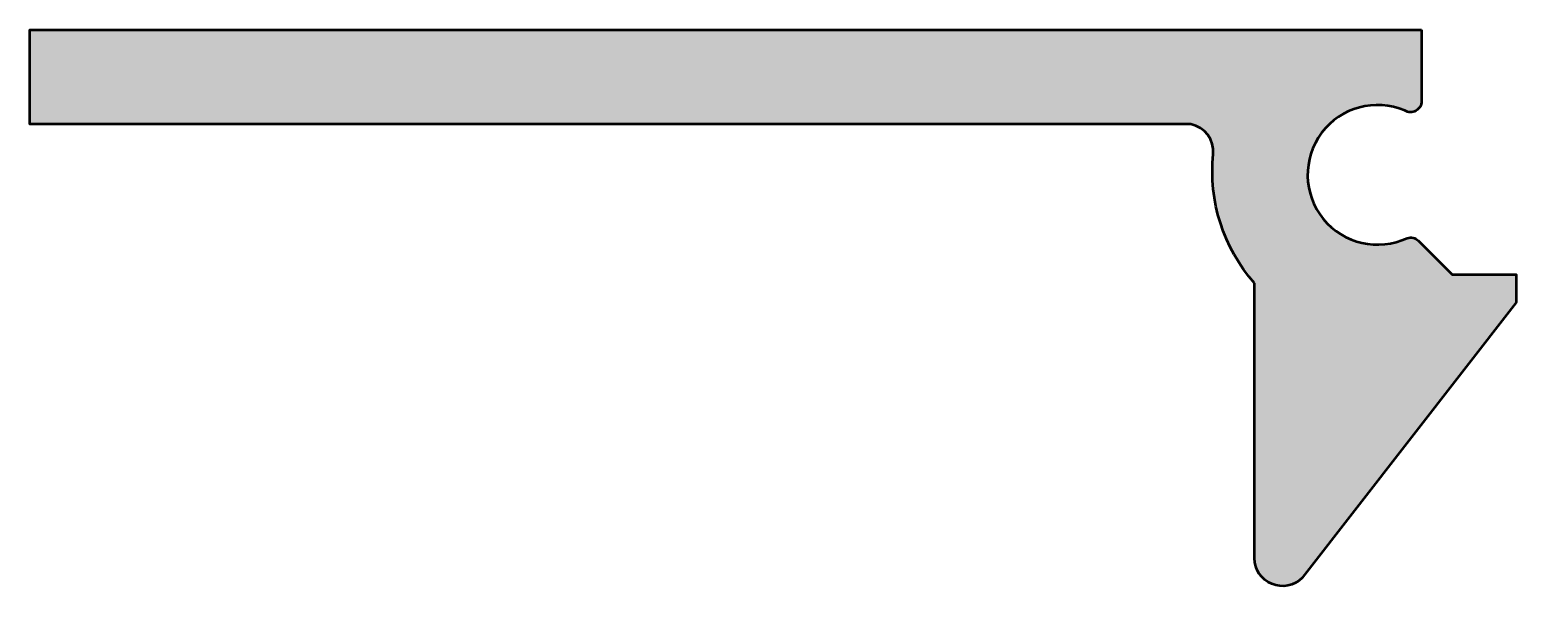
# Model space of a CAD drawing. Extents: x -25 to 1.7, y -10 to 0.
import ezdxf

# ---------------------------------------------------------------- set-up
doc = ezdxf.new("R2010")
doc.units = 0
doc.layers.add('0S-Alu contour', color=7, linetype='Continuous', lineweight=50)
doc.layers.add('0S-Alu hatch', color=252, linetype='Continuous', lineweight=25)

# ---------------------------------------------------------------- blocks, each defined once
blk = doc.blocks.new('346970__5B937362_59B1_4FAA_AF16_E4719B275E5E_')
at = {"layer": '0S-Alu hatch'}
h = blk.add_hatch(color=256, dxfattribs=at)
edge = h.paths.add_edge_path()
edge.add_line((0, 0), (0, -1.283081531524658))
edge.add_ellipse((-0.2002722717623072, -1.282451783374463), major_axis=(-0.2002732618687979, 0), ratio=1, start_angle=59.090222703693314, end_angle=179.8198363062244, ccw=False)
edge.add_arc((-0.7931157049309082, -2.609011362039322), 1.254379065224773, 67.00791037792492, 295.2113416606796)
edge.add_ellipse((-0.2004304398767053, -3.935649600351874), major_axis=(-0.2004358583193377, 0), ratio=1, start_angle=225.9959638610273, end_angle=286.9313215399386, ccw=False)
edge.add_line((-0.061185836791993, -3.791477918624877), (0.5473346710205075, -4.399999618530273))
edge.add_line((0.5473346710205075, -4.399999618530273), (1.700000762939453, -4.399999618530273))
edge.add_line((1.700000762939453, -4.399999618530273), (1.700000762939453, -4.899999618530274))
edge.add_line((1.700000762939453, -4.899999618530274), (-2.146446228027344, -9.85355281829834))
edge.add_ellipse((-2.499999559073468, -9.499998744591798), major_axis=(-0.5000004409281072, 0), ratio=1, start_angle=0.00014386022598955606, end_angle=134.9999398234169, ccw=False)
edge.add_line((-3, -9.500000000010209), (-3, -4.553969860076905))
edge.add_ellipse((-0.7438534755849995, -2.554559702117545), major_axis=(-3.0146041397472, 0), ratio=1, start_angle=-6.034915210546274, end_angle=41.547548580094485, ccw=False)
edge.add_arc((-4.239618590888771, -2.191487225876358), 0.5000007291664862, 354.7059562761888, 439.4117095770683)
edge.add_line((-4.147743225097656, -1.700000047683715), (-25, -1.700000166893005))
edge.add_line((-25, -1.700000166893005), (-25, 1.8e-15))
edge.add_line((-25, 1.8e-15), (0, 0))
at = {"layer": '0S-Alu contour', "color": 7}
for points in [[(-4.147743225097656, -1.700000047683715), (-25, -1.700000166893005), (-25, 1.8e-15), (0, 0)], [(0, 0), (0, -1.283081531524658)], [(-0.061185836791993, -3.791477918624877), (0.5473346710205075, -4.399999618530273), (1.700000762939453, -4.399999618530273), (1.700000762939453, -4.899999618530274), (-2.146446228027344, -9.85355281829834)], [(-3, -9.500000000010209), (-3, -4.553969860076905)]]:
    blk.add_lwpolyline(points, dxfattribs=at)
at = {"layer": '0S-Alu contour', "color": 7, "extrusion": (0, 0, -1)}
for centre, radius, start, end in [((0.2002722717623072, -1.282451783374463), 0.2002732618687979, 180.1801636937756, 300.9097772963067), ((0.7438534755849995, -2.554559702117545), 3.0146041397472, 318.4524514199055, 6.034915210546272), ((0.2004304398767053, -3.935649600351874), 0.2004358583193378, 73.06867846006142, 134.0040361389727), ((2.499999559073468, -9.499998744591798), 0.5000004409281072, 225.0000601765832, 359.999856139774)]:
    blk.add_arc(centre, radius, start, end, dxfattribs=at)
at = {"layer": '0S-Alu contour', "color": 7}
for centre, radius, start, end in [((-0.7931157049309082, -2.609011362039322), 1.254379065224773, 67.00791037792492, 295.2113416606796), ((-4.239618590888771, -2.191487225876358), 0.5000007291664862, 354.7059562761888, 79.41170957706832)]:
    blk.add_arc(centre, radius, start, end, dxfattribs=at)
blk = doc.blocks.new('346970__3E062A31_6BFD_4C6C_BA3F_ED2428A0F41D_')
at = {"layer": '0S-Alu contour', "color": 7}
blk.add_blockref('346970__5B937362_59B1_4FAA_AF16_E4719B275E5E_', (0, 0), dxfattribs=at)

msp = doc.modelspace()

# ---------------------------------------------------------------- block references
at = {"layer": '0S-Alu contour', "color": 7}
msp.add_blockref('346970__3E062A31_6BFD_4C6C_BA3F_ED2428A0F41D_', (0, 0), dxfattribs=at)

doc.saveas('drawing.dxf')
